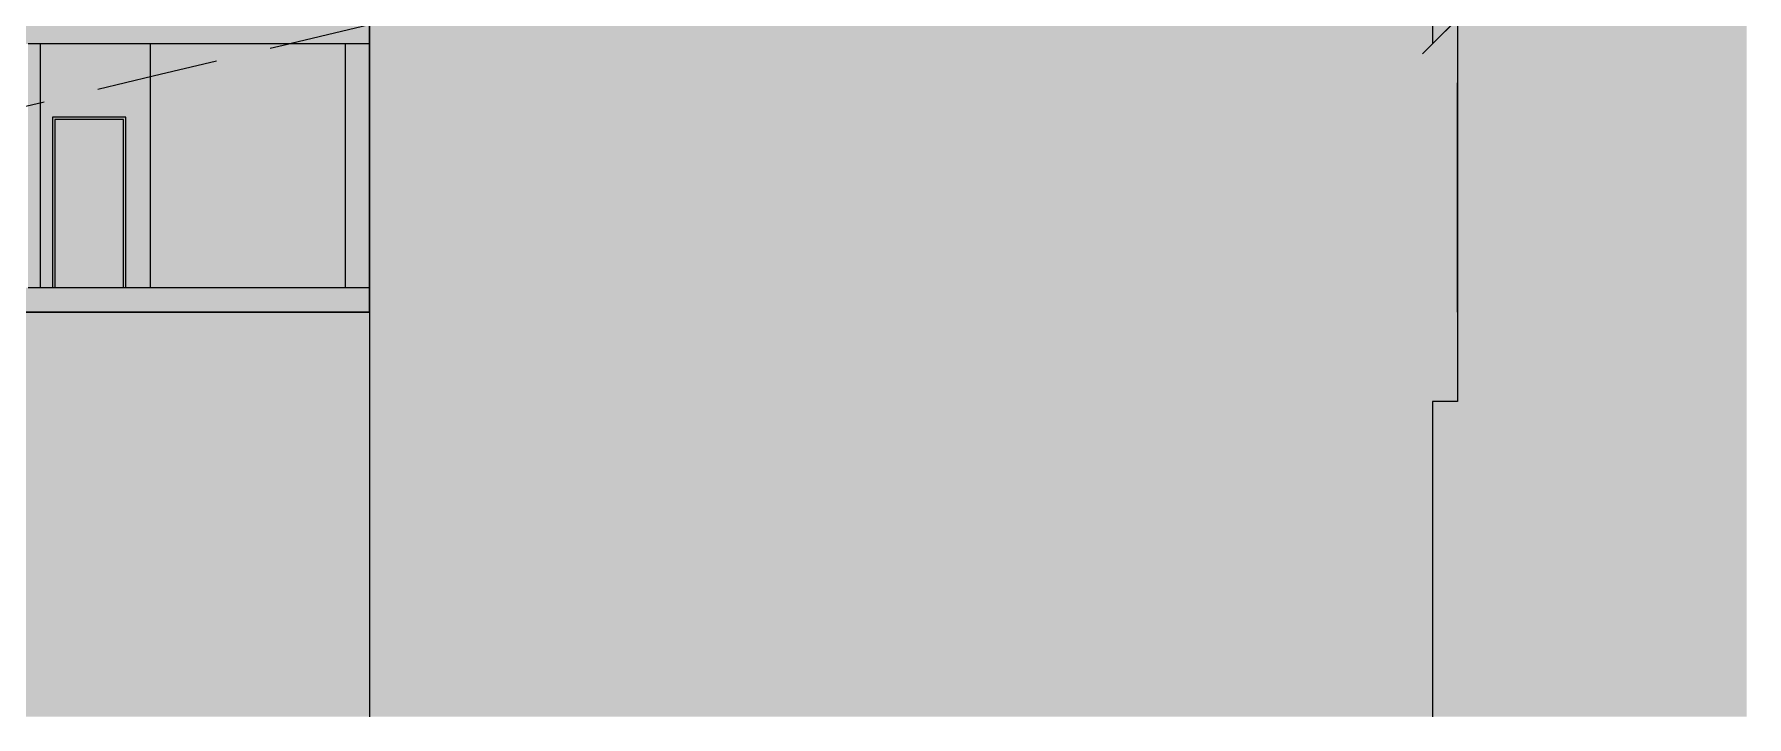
# Model space of a CAD drawing. Header units: centimetres. Extents: x -4381 to 5639, y -3920 to 4826.
# Drawn here: x 29.69 to 50.75, y 23.63 to 32.02 of the extents above; entities that cross this region are included whole.
import ezdxf
from ezdxf.xclip import XClip

# ---------------------------------------------------------------- set-up
doc = ezdxf.new("R2010")
doc.units = ezdxf.units.CM
doc.header["$MEASUREMENT"] = 0
doc.header["$XCLIPFRAME"] = 0
doc.set_wipeout_variables(frame=1)
for name, pattern in [('Dashed', [0.564444, 0.282222, -0.282222]), ('Traits', [0.217778, 0.15, -0.067778]), ('Wipeout_Contour', [100, 0, -100])]:
    doc.linetypes.add(name, pattern=pattern)
for name, color, linetype, lineweight in [('0- SITE_Pen_No__1', 7, 'Continuous', 5), ('00- NIVEAUX_Pen_No__20', 1, 'Continuous', 5), ('0_Pen_No__1', 7, 'Continuous', 5), ('0_Pen_No__20', 1, 'Continuous', 5), ('Dalles_Pen_No__1', 7, 'Continuous', 5), ('Mur de clôture_Pen_No__7', 7, 'Continuous', 5), ('Structural - Bearing_Pen_No__1', 7, 'Continuous', 5), ('Structural - Bearing_Pen_No__18', 9, 'Continuous', 5), ('Structural - Bearing_Pen_No__7', 7, 'Continuous', 5)]:
    doc.layers.add(name, color=color, linetype=linetype, lineweight=lineweight)
doc.layers.add('0- SITE_Pen_No__180', color=7, linetype='Continuous', lineweight=5, true_color=0xe2e3c6)
doc.layers.add('Structural - Bearing_Pen_No__102', color=7, linetype='Continuous', lineweight=5, true_color=0xcccccc)
for name, color, linetype in [('Dalles', 7, 'Continuous'), ('Drawing & Figure', 7, 'Continuous'), ('Mur de clôture', 7, 'Continuous'), ('Structural - Bearing', 7, 'Continuous')]:
    doc.layers.add(name, color=color, linetype=linetype)

# ---------------------------------------------------------------- blocks, each defined once
blk = doc.blocks.new('Drawing_8_8', base_point=(-322.575, 32.204))
at = {"layer": '0- SITE_Pen_No__180', "linetype": 'Continuous', "lineweight": 0, "ltscale": 10, "true_color": 0x383831}
blk.add_hatch(color=250, dxfattribs=at).paths.add_polyline_path([(33.812, 32.142), (33.812, 23.625), (46.883, 23.625), (46.883, 33.437), (45.826, 32.857), (44.158, 32.642), (43.691, 32.45), (43.671, 32.448), (43.632, 32.445), (43.586, 32.442), (43.582, 32.442), (43.536, 32.442), (43.491, 32.442), (43.448, 32.442), (43.411, 32.442), (43.387, 32.442), (43.349, 32.442), (43.314, 32.442), (43.276, 32.442), (43.234, 32.442), (43.197, 32.442), (43.15, 32.442), (43.113, 32.442), (41.773, 32.24), (41.688, 32.233), (41.609, 32.225), (41.602, 32.223), (41.169, 32.142), (41.166, 32.142), (40.922, 32.142), (40.153, 32.142), (39.41, 32.142), (38.476, 32.142), (38.105, 32.142), (37.459, 32.142), (37.341, 32.142), (37.145, 32.142), (37.07, 32.142), (36.833, 32.142), (36.641, 32.142), (36.479, 32.142), (36.19, 32.142), (36.044, 32.142), (35.925, 32.142), (35.474, 32.142), (35.4, 32.142), (34.815, 32.142), (34.808, 32.142), (34.698, 32.142), (34.623, 32.142), (34.574, 32.142), (34.542, 32.142)])
at = {"layer": 'Mur de clôture', "linetype": 'Continuous', "lineweight": 0, "ltscale": 10, "true_color": 0x000000}
blk.add_hatch(color=18, dxfattribs=at).paths.add_polyline_path([(46.883, 40.242), (46.883, 27.504), (47.188, 27.504), (47.188, 40.242), (47.011, 40.242)])
at = {"layer": '0- SITE_Pen_No__1', "linetype": 'Continuous', "ltscale": 10}
for p, q in [((33.812, 28.604), (33.812, 23.625)), ((46.883, 27.504), (46.883, 23.625))]:
    blk.add_line(p, q, dxfattribs=at)
at = {"layer": '0- SITE_Pen_No__1', "linetype": 'Continuous', "ltscale": 10, "flags": 128}
blk.add_lwpolyline([(33.812, 32.142), (33.812, 31.904), (33.812, 28.904), (33.812, 28.604)], dxfattribs=at)
at = {"layer": '0_Pen_No__1', "linetype": 'Continuous', "ltscale": 10}
for p, q in [((46.883, 33.477), (46.883, 31.904)), ((46.761, 31.782), (47.305, 32.326)), ((33.812, 28.604), (33.812, 32.142)), ((46.883, 31.904), (47.188, 32.209)), ((18.912, 28.604), (33.812, 28.604))]:
    blk.add_line(p, q, dxfattribs=at)
at = {"layer": '0_Pen_No__20', "linetype": 'Dashed', "ltscale": 10}
blk.add_line((47.188, 28.604), (47.188, 45.117), dxfattribs=at)
at = {"layer": 'Dalles_Pen_No__1', "linetype": 'Continuous', "ltscale": 10}
blk.add_line((33.812, 28.604), (19.212, 28.604), dxfattribs=at)
at = {"layer": 'Mur de clôture_Pen_No__7', "linetype": 'Continuous', "ltscale": 10}
for p, q in [((47.188, 40.242), (47.188, 27.504)), ((47.188, 27.504), (46.883, 27.504))]:
    blk.add_line(p, q, dxfattribs=at)
at = {"color": 254, "linetype": 'Wipeout_Contour', "lineweight": 0, "ltscale": 177.503595}
blk.add_wipeout([(31.112, 28.904), (33.512, 28.904), (33.512, 31.904), (31.112, 31.904)], dxfattribs=at).dxf.layer = 'Structural - Bearing'
at = {"layer": 'Structural - Bearing', "linetype": 'Continuous', "lineweight": 0, "ltscale": 10, "true_color": 0x000000}
blk.add_hatch(color=18, dxfattribs=at).paths.add_polyline_path([(33.812, 28.904), (33.812, 31.904), (33.512, 31.904), (33.512, 28.904)])
at = {"layer": 'Structural - Bearing_Pen_No__102', "linetype": 'Continuous', "ltscale": 10}
blk.add_hatch(color=256, dxfattribs=at).paths.add_polyline_path([(31.112, 28.904), (33.512, 28.904), (33.512, 31.904), (31.112, 31.904)])
at = {"layer": 'Dalles_Pen_No__1', "linetype": 'Continuous', "ltscale": 10}
for p, q in [((33.812, 31.904), (33.512, 31.904)), ((33.812, 28.904), (33.512, 28.904))]:
    blk.add_line(p, q, dxfattribs=at)
at = {"layer": 'Structural - Bearing_Pen_No__1', "linetype": 'Continuous', "ltscale": 10}
blk.add_line((33.512, 31.904), (33.512, 28.904), dxfattribs=at)
at = {"color": 254, "linetype": 'Wipeout_Contour', "lineweight": 0, "ltscale": 342.497438}
blk.add_wipeout([(31.112, 31.904), (29.762, 31.904), (29.762, 28.904), (29.912, 28.904), (29.912, 31.004), (30.812, 31.004), (30.812, 28.904), (31.112, 28.904)], dxfattribs=at).dxf.layer = 'Structural - Bearing'
at = {"layer": 'Dalles', "linetype": 'Continuous', "lineweight": 0, "ltscale": 10, "true_color": 0x000000}
blk.add_hatch(color=18, dxfattribs=at).paths.add_polyline_path([(22.612, 31.904), (33.812, 31.904), (33.812, 32.204), (22.612, 32.204)])
at = {"layer": 'Structural - Bearing', "linetype": 'Continuous', "lineweight": 0, "ltscale": 10, "true_color": 0x000000}
blk.add_hatch(color=18, dxfattribs=at).paths.add_polyline_path([(29.762, 31.904), (29.612, 31.904), (29.612, 28.904), (29.762, 28.904)])
at = {"layer": 'Structural - Bearing_Pen_No__102', "linetype": 'Continuous', "ltscale": 10}
blk.add_hatch(color=256, dxfattribs=at).paths.add_polyline_path([(31.112, 31.904), (29.762, 31.904), (29.762, 28.904), (29.912, 28.904), (29.912, 31.004), (30.812, 31.004), (30.812, 28.904), (31.112, 28.904)])
at = {"layer": 'Dalles_Pen_No__1', "linetype": 'Continuous', "ltscale": 10}
for p, q in [((29.762, 31.904), (29.612, 31.904)), ((33.512, 31.904), (29.762, 31.904)), ((29.762, 28.904), (29.612, 28.904))]:
    blk.add_line(p, q, dxfattribs=at)
at = {"layer": 'Structural - Bearing_Pen_No__1', "linetype": 'Continuous', "ltscale": 10}
for p, q in [((29.762, 31.904), (29.762, 28.904)), ((31.112, 31.904), (31.112, 28.904))]:
    blk.add_line(p, q, dxfattribs=at)
at = {"color": 254, "linetype": 'Wipeout_Contour', "lineweight": 0, "ltscale": 169.320916}
blk.add_wipeout([(29.94, 28.904), (29.94, 30.964), (29.912, 30.964), (29.912, 28.904)], dxfattribs=at).dxf.layer = 'Structural - Bearing'
at = {"color": 254, "linetype": 'Wipeout_Contour', "lineweight": 0, "ltscale": 171.805245}
blk.add_wipeout([(30.784, 30.964), (30.784, 28.904), (30.812, 28.904), (30.812, 30.964)], dxfattribs=at).dxf.layer = 'Structural - Bearing'
at = {"layer": 'Structural - Bearing_Pen_No__18', "linetype": 'Continuous', "ltscale": 10}
for points in [[(29.94, 28.904), (29.94, 30.964), (29.912, 30.964), (29.912, 28.904)], [(30.784, 30.964), (30.784, 28.904), (30.812, 28.904), (30.812, 30.964)]]:
    blk.add_hatch(color=256, dxfattribs=at).paths.add_polyline_path(points)
at = {"color": 254, "linetype": 'Wipeout_Contour', "lineweight": 0, "ltscale": 346.012851}
blk.add_wipeout([(30.812, 31.004), (29.912, 31.004), (29.912, 30.964), (29.94, 30.964), (29.94, 30.976), (30.784, 30.976), (30.784, 30.964), (30.812, 30.964)], dxfattribs=at).dxf.layer = 'Structural - Bearing'
at = {"layer": 'Structural - Bearing_Pen_No__18', "linetype": 'Continuous', "ltscale": 10}
blk.add_hatch(color=256, dxfattribs=at).paths.add_polyline_path([(30.812, 31.004), (29.912, 31.004), (29.912, 30.964), (29.94, 30.964), (29.94, 30.976), (30.784, 30.976), (30.784, 30.964), (30.812, 30.964)])
at = {"color": 254, "linetype": 'Wipeout_Contour', "lineweight": 0, "ltscale": 170.570226}
blk.add_wipeout([(29.94, 30.976), (29.94, 28.904), (30.784, 28.904), (30.784, 30.976)], dxfattribs=at).dxf.layer = 'Structural - Bearing'
at = {"layer": '0_Pen_No__1', "linetype": 'Continuous', "lineweight": 0, "ltscale": 10, "true_color": 0x000000}
blk.add_hatch(color=18, dxfattribs=at).paths.add_polyline_path([(1, 23.625), (50.746, 23.625), (50.746, 40.795), (49.067, 40.523), (48.345, 40.23), (47.188, 39.705), (47.188, 32.209), (46.883, 31.904), (46.883, 33.477), (45.819, 32.856), (44.158, 32.642), (43.696, 32.452), (43.467, 32.442), (43.116, 32.442), (41.597, 32.225), (41.169, 32.142), (33.812, 32.142), (33.812, 28.604), (18.912, 28.604), (18.912, 30.304), (13.412, 30.304), (13.412, 27.404), (13.112, 27.104), (13.112, 30.9), (12.612, 30.9), (12.612, 28.585), (12.612, 27.404), (12.312, 27.104), (12.312, 28.495), (12.312, 28.585), (12.312, 28.677), (12.26, 28.642), (11.969, 28.483), (11.393, 28.142), (10.605, 27.642), (9.879, 27.142), (9.085, 26.642), (8.36, 26.142), (7.777, 25.642), (6.462, 25.642), (5.391, 25.316), (5.087, 25.239), (1, 25.245)])
at = {"layer": 'Dalles', "linetype": 'Continuous', "lineweight": 0, "ltscale": 10, "true_color": 0x000000}
blk.add_hatch(color=18, dxfattribs=at).paths.add_polyline_path([(18.912, 28.604), (33.812, 28.604), (33.812, 28.904), (18.912, 28.904)])
at = {"layer": 'Structural - Bearing_Pen_No__18', "linetype": 'Continuous', "ltscale": 10}
blk.add_hatch(color=256, dxfattribs=at).paths.add_polyline_path([(29.94, 30.976), (29.94, 28.904), (30.784, 28.904), (30.784, 30.976)])
at = {"layer": '00- NIVEAUX_Pen_No__20', "linetype": 'Traits', "ltscale": 10, "flags": 128}
blk.add_lwpolyline([(5.087, 25.205), (9.75, 26.035), (16.464, 28.028), (33.812, 32.142), (41.392, 34.142), (47.188, 36.705)], dxfattribs=at)
at = {"layer": 'Dalles_Pen_No__1', "linetype": 'Continuous', "ltscale": 10}
blk.add_line((33.512, 28.904), (29.762, 28.904), dxfattribs=at)
at = {"layer": 'Structural - Bearing_Pen_No__7', "linetype": 'Continuous', "ltscale": 10}
for p, q in [((30.812, 31.004), (29.912, 31.004)), ((29.912, 31.004), (29.912, 30.964)), ((29.912, 30.964), (29.912, 28.904)), ((30.784, 30.976), (29.94, 30.976)), ((29.94, 30.976), (29.94, 28.904)), ((30.784, 28.904), (30.784, 30.976)), ((30.812, 30.964), (30.812, 31.004)), ((30.812, 28.904), (30.812, 30.964))]:
    blk.add_line(p, q, dxfattribs=at)

msp = doc.modelspace()

# ---------------------------------------------------------------- block references
at = {"layer": 'Drawing & Figure', "color": 151, "linetype": 'Continuous', "lineweight": 5, "ltscale": 10, "true_color": 0x80c2ff}
ref = msp.add_blockref('Drawing_8_8', (-322.57542, 32.20361), dxfattribs=at)
XClip(ref).set_block_clipping_path([(1, 23.6253966175), (50.7463984619, 45.1170657245)])

doc.saveas('drawing.dxf')
